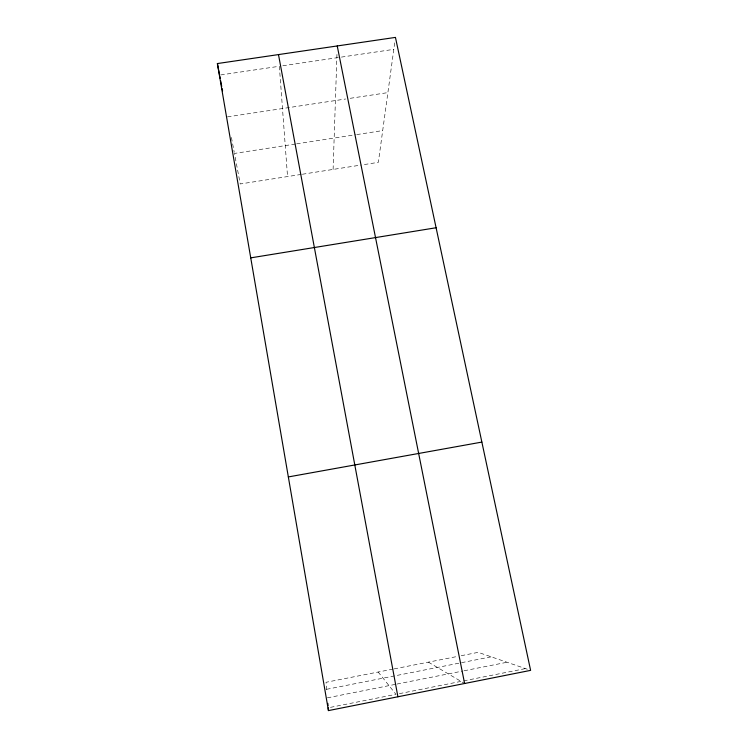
<?xml version="1.0" encoding="UTF-8"?>
<svg xmlns="http://www.w3.org/2000/svg" width="748" height="748" viewBox="0 0 748 748"><rect width="100%" height="100%" fill="white"/><g stroke="black" fill="none" stroke-linecap="round" stroke-linejoin="round"><path stroke-width="0.56" stroke-dasharray="3.74 2.81" d="M333.103 169.431L337.021 52.397M394.701 42.832L378.348 162.344L362.509 164.822M330.466 707.356L395.963 694.331L378.17 672.031M399.385 693.648L525.451 668.59M326.624 689.301L491.202 656.819M327.353 697.837L395.86 684.27M397.001 684.046L462.984 670.984M464.115 670.76L507.041 662.26M393.009 669.114L326.025 682.288L326.811 691.433M394.149 668.89L456.682 656.585M461.217 655.687L478.196 652.35L529.584 670.012M301.21 174.424L240.248 183.971L234.451 153.434L295.479 144.027M302.351 174.247L361.377 164.999M296.619 143.85L355.599 134.752M356.731 134.584L382.696 130.582M227.504 116.866L345.679 98.998M350.242 98.306L387.894 92.612M220.735 74.94L278.209 66.441M282.8 65.759L340.256 57.269M341.397 57.1L393.813 49.349M428.38 662.148L464.611 683.494M231.413 137.436L234.236 152.283M279.35 66.273L287.541 176.565"/><path stroke-width="1.12" d="M328.447 710.6L530.613 670.367L395.449 37.4L217.388 63.561L328.447 710.6L328.204 707.804M288.345 476.934L481.862 442.087M250.739 257.864L436.093 227.747M337.236 45.955L464.611 683.494M217.388 63.561L219.585 75.109M219.79 76.24L220.221 78.493M220.651 80.756L221.726 86.394M222.156 88.657L222.577 90.91M278.49 54.585L397.908 696.771M327.83 703.372L328.017 705.588"/></g></svg>
